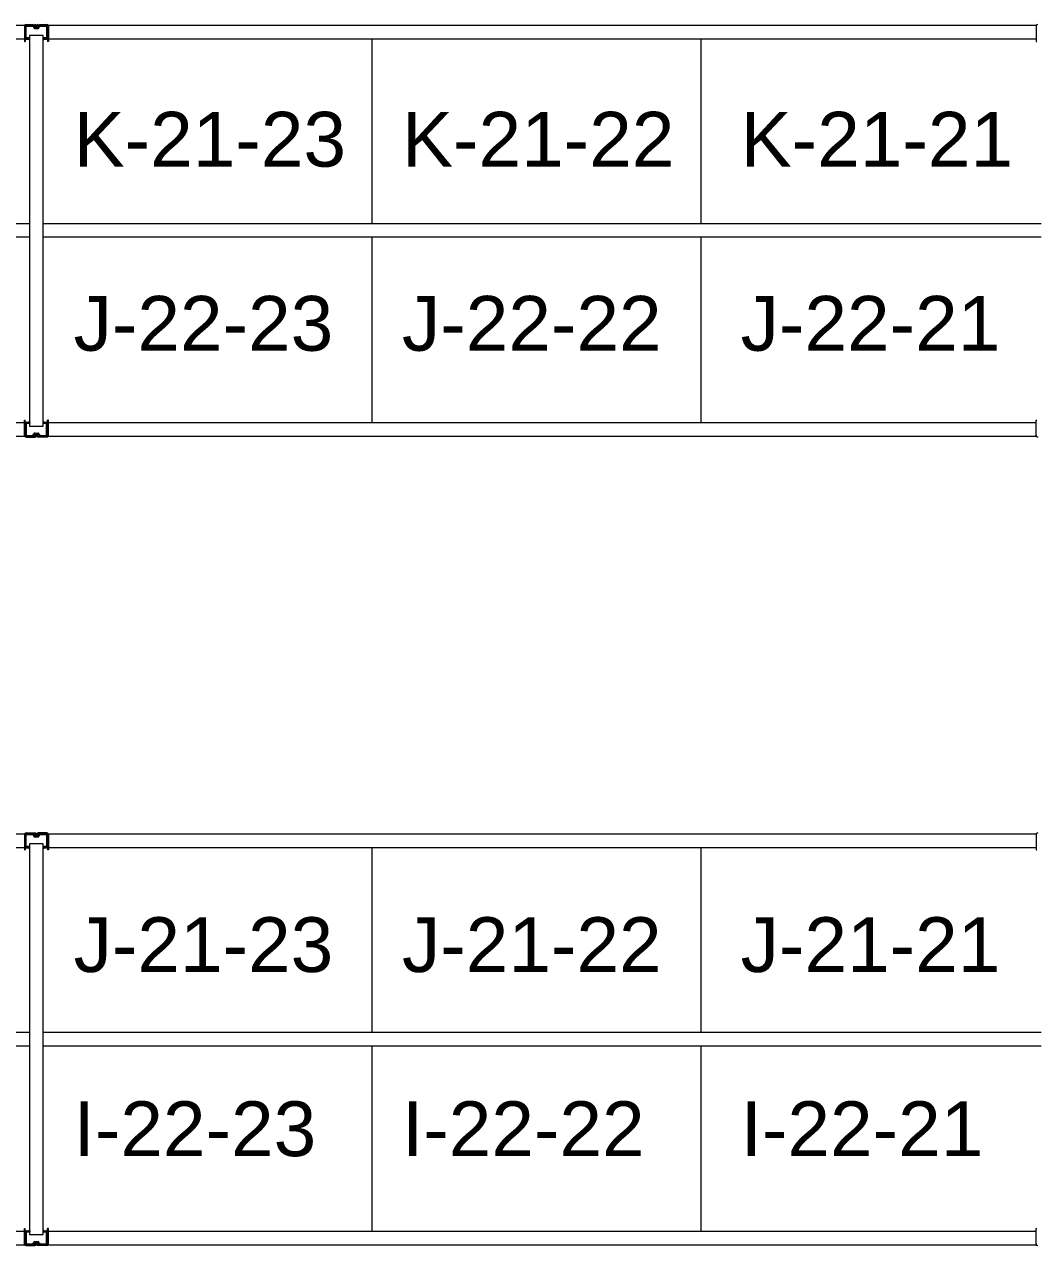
# Model space of a CAD drawing. Header units: inches. Extents: x 2743 to 10591, y -1604 to 5792.
# Drawn here: x 7399.8 to 7547.5, y 4339.9 to 4518.1 of the extents above; entities that cross this region are included whole.
import ezdxf

# ---------------------------------------------------------------- set-up
doc = ezdxf.new("R2010")
doc.units = ezdxf.units.IN
doc.header["$LTSCALE"] = 0.1875
doc.header["$MEASUREMENT"] = 0
for name, color, linetype, lineweight in [('22 Dimension', 7, 'Continuous', 5), ('32 Echelle', 160, 'Continuous', 15), ('33 Poutre', 30, 'Continuous', 15)]:
    doc.layers.add(name, color=color, linetype=linetype, lineweight=lineweight)
doc.styles.add('arial', font='')
doc.styles.get('arial').set_extended_font_data('Arial')

msp = doc.modelspace()

# ---------------------------------------------------------------- hatches: boundary and pattern name
at = {"layer": '32 Echelle'}
for points in [[(7400.52284, 4515.81503), (7400.52284, 4516.00253), (7400.33534, 4516.00253)], [(7400.52284, 4515.81503), (7400.52284, 4516.00253), (7400.33534, 4516.00253)], [(7402.52284, 4515.81503), (7402.52284, 4516.00253), (7402.71034, 4516.00253)], [(7402.52284, 4515.81503), (7402.52284, 4516.00253), (7402.71034, 4516.00253)], [(7400.52284, 4460.19003), (7400.52284, 4460.00253), (7400.33534, 4460.00253)], [(7400.52284, 4460.19003), (7400.52284, 4460.00253), (7400.33534, 4460.00253)], [(7402.52284, 4460.19003), (7402.52284, 4460.00253), (7402.71034, 4460.00253)], [(7402.52284, 4460.19003), (7402.52284, 4460.00253), (7402.71034, 4460.00253)], [(7400.52284, 4397.81503), (7400.52284, 4398.00253), (7400.33534, 4398.00253)], [(7400.52284, 4397.81503), (7400.52284, 4398.00253), (7400.33534, 4398.00253)], [(7402.52284, 4397.81503), (7402.52284, 4398.00253), (7402.71034, 4398.00253)], [(7402.52284, 4397.81503), (7402.52284, 4398.00253), (7402.71034, 4398.00253)], [(7400.52284, 4342.19003), (7400.52284, 4342.00253), (7400.33534, 4342.00253)], [(7400.52284, 4342.19003), (7400.52284, 4342.00253), (7400.33534, 4342.00253)], [(7402.52284, 4342.19003), (7402.52284, 4342.00253), (7402.71034, 4342.00253)], [(7402.52284, 4342.19003), (7402.52284, 4342.00253), (7402.71034, 4342.00253)]]:
    msp.add_hatch(color=256, dxfattribs=at).paths.add_polyline_path(points)

# ---------------------------------------------------------------- linework, layer by layer
at = {"layer": '22 Dimension'}
for p, q in [((7450.52284, 4489.00253), (7450.52284, 4516.00253)), ((7498.52284, 4489.00253), (7498.52284, 4516.00253)), ((7400.52284, 4489.00253), (7254.89784, 4489.00253)), ((7548.14784, 4489.00253), (7402.52284, 4489.00253)), ((7400.52284, 4487.08616), (7254.89784, 4487.08616)), ((7548.14784, 4487.08616), (7402.52284, 4487.08616)), ((7450.52284, 4460.00253), (7450.52284, 4487.08616)), ((7498.52284, 4460.00253), (7498.52284, 4487.08616)), ((7450.52284, 4371.00253), (7450.52284, 4398.00253)), ((7498.52284, 4371.00253), (7498.52284, 4398.00253)), ((7400.52284, 4371.00253), (7254.89784, 4371.00253)), ((7548.14784, 4371.00253), (7402.52284, 4371.00253)), ((7400.52284, 4369.00253), (7254.89784, 4369.00253)), ((7548.14784, 4369.00253), (7402.52284, 4369.00253)), ((7450.52284, 4342.00253), (7450.52284, 4369.00253)), ((7498.52284, 4342.00253), (7498.52284, 4369.00253))]:
    msp.add_line(p, q, dxfattribs=at)
at = {"layer": '32 Echelle', "linetype": 'Continuous', "lineweight": 25}
for p, q in [((7399.89788, 4517.81878), (7399.89788, 4516.18628)), ((7399.89788, 4517.81878), (7399.89788, 4516.18628)), ((7399.98788, 4516.18628), (7399.98788, 4517.81878)), ((7399.98788, 4516.18628), (7399.98788, 4517.81878)), ((7401.01047, 4518.00253), (7400.08163, 4518.00253)), ((7401.01047, 4518.00253), (7400.08163, 4518.00253)), ((7400.08163, 4517.91253), (7401.01047, 4517.91253)), ((7400.08163, 4517.91253), (7401.01047, 4517.91253)), ((7401.10012, 4517.84619), (7401.14403, 4517.70256)), ((7401.10012, 4517.84619), (7401.14403, 4517.70256)), ((7401.2301, 4517.72887), (7401.18619, 4517.8725)), ((7401.2301, 4517.72887), (7401.18619, 4517.8725)), ((7401.72592, 4517.66253), (7401.31975, 4517.66253)), ((7401.72592, 4517.66253), (7401.31975, 4517.66253)), ((7401.31975, 4517.57253), (7401.72592, 4517.57253)), ((7401.31975, 4517.57253), (7401.72592, 4517.57253)), ((7401.85949, 4517.8725), (7401.81557, 4517.72887)), ((7401.85949, 4517.8725), (7401.81557, 4517.72887)), ((7401.90164, 4517.70256), (7401.94555, 4517.84619)), ((7401.90164, 4517.70256), (7401.94555, 4517.84619)), ((7402.96404, 4518.00253), (7402.03521, 4518.00253)), ((7402.96404, 4518.00253), (7402.03521, 4518.00253)), ((7402.03521, 4517.91253), (7402.96404, 4517.91253)), ((7402.03521, 4517.91253), (7402.96404, 4517.91253)), ((7403.05779, 4517.81878), (7403.05779, 4516.18628)), ((7403.05779, 4517.81878), (7403.05779, 4516.18628)), ((7403.14779, 4516.18628), (7403.14779, 4517.81878)), ((7403.14779, 4516.18628), (7403.14779, 4517.81878)), ((7400.49788, 4516.09253), (7400.08163, 4516.09253)), ((7400.49788, 4516.09253), (7400.08163, 4516.09253)), ((7400.08163, 4516.00253), (7400.49788, 4516.00253)), ((7400.08163, 4516.00253), (7400.49788, 4516.00253)), ((7400.49788, 4516.00253), (7400.49788, 4516.09253)), ((7400.49788, 4516.00253), (7400.49788, 4516.09253)), ((7402.96404, 4516.09253), (7402.54779, 4516.09253)), ((7402.54779, 4516.09253), (7402.54779, 4516.00253)), ((7402.96404, 4516.09253), (7402.54779, 4516.09253)), ((7402.54779, 4516.09253), (7402.54779, 4516.00253)), ((7402.54779, 4516.00253), (7402.96404, 4516.00253)), ((7402.54779, 4516.00253), (7402.96404, 4516.00253)), ((7399.89788, 4458.18628), (7399.89788, 4459.81878)), ((7399.89788, 4458.18628), (7399.89788, 4459.81878)), ((7399.98788, 4459.81878), (7399.98788, 4458.18628)), ((7399.98788, 4459.81878), (7399.98788, 4458.18628)), ((7400.08163, 4460.00253), (7400.49788, 4460.00253)), ((7400.08163, 4460.00253), (7400.49788, 4460.00253)), ((7400.49788, 4459.91253), (7400.08163, 4459.91253)), ((7400.49788, 4459.91253), (7400.08163, 4459.91253)), ((7400.49788, 4460.00253), (7400.49788, 4459.91253)), ((7400.49788, 4460.00253), (7400.49788, 4459.91253)), ((7402.54779, 4460.00253), (7402.96404, 4460.00253)), ((7402.54779, 4459.91253), (7402.54779, 4460.00253)), ((7402.54779, 4460.00253), (7402.96404, 4460.00253)), ((7402.54779, 4459.91253), (7402.54779, 4460.00253)), ((7402.96404, 4459.91253), (7402.54779, 4459.91253)), ((7402.96404, 4459.91253), (7402.54779, 4459.91253)), ((7403.05779, 4458.18628), (7403.05779, 4459.81878)), ((7403.05779, 4458.18628), (7403.05779, 4459.81878)), ((7403.14779, 4459.81878), (7403.14779, 4458.18628)), ((7403.14779, 4459.81878), (7403.14779, 4458.18628)), ((7400.08163, 4458.09253), (7401.01047, 4458.09253)), ((7400.08163, 4458.09253), (7401.01047, 4458.09253)), ((7401.01047, 4458.00253), (7400.08163, 4458.00253)), ((7401.01047, 4458.00253), (7400.08163, 4458.00253)), ((7401.10012, 4458.15887), (7401.14403, 4458.3025)), ((7401.10012, 4458.15887), (7401.14403, 4458.3025)), ((7401.2301, 4458.27619), (7401.18619, 4458.13256)), ((7401.2301, 4458.27619), (7401.18619, 4458.13256)), ((7401.31975, 4458.43253), (7401.72592, 4458.43253)), ((7401.31975, 4458.43253), (7401.72592, 4458.43253)), ((7401.72592, 4458.34253), (7401.31975, 4458.34253)), ((7401.72592, 4458.34253), (7401.31975, 4458.34253)), ((7401.85949, 4458.13256), (7401.81557, 4458.27619)), ((7401.85949, 4458.13256), (7401.81557, 4458.27619)), ((7401.90164, 4458.3025), (7401.94555, 4458.15887)), ((7401.90164, 4458.3025), (7401.94555, 4458.15887)), ((7402.03521, 4458.09253), (7402.96404, 4458.09253)), ((7402.03521, 4458.09253), (7402.96404, 4458.09253)), ((7402.96404, 4458.00253), (7402.03521, 4458.00253)), ((7402.96404, 4458.00253), (7402.03521, 4458.00253)), ((7399.89788, 4399.81878), (7399.89788, 4398.18628)), ((7399.89788, 4399.81878), (7399.89788, 4398.18628)), ((7399.98788, 4398.18628), (7399.98788, 4399.81878)), ((7399.98788, 4398.18628), (7399.98788, 4399.81878)), ((7401.01047, 4400.00253), (7400.08163, 4400.00253)), ((7401.01047, 4400.00253), (7400.08163, 4400.00253)), ((7400.08163, 4399.91253), (7401.01047, 4399.91253)), ((7400.08163, 4399.91253), (7401.01047, 4399.91253)), ((7401.10012, 4399.84619), (7401.14403, 4399.70256)), ((7401.10012, 4399.84619), (7401.14403, 4399.70256)), ((7401.2301, 4399.72887), (7401.18619, 4399.8725)), ((7401.2301, 4399.72887), (7401.18619, 4399.8725)), ((7401.72592, 4399.66253), (7401.31975, 4399.66253)), ((7401.72592, 4399.66253), (7401.31975, 4399.66253)), ((7401.31975, 4399.57253), (7401.72592, 4399.57253)), ((7401.31975, 4399.57253), (7401.72592, 4399.57253)), ((7401.85949, 4399.8725), (7401.81557, 4399.72887)), ((7401.85949, 4399.8725), (7401.81557, 4399.72887)), ((7401.90164, 4399.70256), (7401.94555, 4399.84619)), ((7401.90164, 4399.70256), (7401.94555, 4399.84619)), ((7402.96404, 4400.00253), (7402.03521, 4400.00253)), ((7402.96404, 4400.00253), (7402.03521, 4400.00253)), ((7402.03521, 4399.91253), (7402.96404, 4399.91253)), ((7402.03521, 4399.91253), (7402.96404, 4399.91253)), ((7403.05779, 4399.81878), (7403.05779, 4398.18628)), ((7403.05779, 4399.81878), (7403.05779, 4398.18628)), ((7403.14779, 4398.18628), (7403.14779, 4399.81878)), ((7403.14779, 4398.18628), (7403.14779, 4399.81878)), ((7400.49788, 4398.09253), (7400.08163, 4398.09253)), ((7400.49788, 4398.09253), (7400.08163, 4398.09253)), ((7400.08163, 4398.00253), (7400.49788, 4398.00253)), ((7400.08163, 4398.00253), (7400.49788, 4398.00253)), ((7400.49788, 4398.00253), (7400.49788, 4398.09253)), ((7400.49788, 4398.00253), (7400.49788, 4398.09253)), ((7402.96404, 4398.09253), (7402.54779, 4398.09253)), ((7402.54779, 4398.09253), (7402.54779, 4398.00253)), ((7402.96404, 4398.09253), (7402.54779, 4398.09253)), ((7402.54779, 4398.09253), (7402.54779, 4398.00253)), ((7402.54779, 4398.00253), (7402.96404, 4398.00253)), ((7402.54779, 4398.00253), (7402.96404, 4398.00253)), ((7400.08163, 4342.00253), (7400.49788, 4342.00253)), ((7400.08163, 4342.00253), (7400.49788, 4342.00253)), ((7400.49788, 4341.91253), (7400.08163, 4341.91253)), ((7400.49788, 4341.91253), (7400.08163, 4341.91253)), ((7400.49788, 4342.00253), (7400.49788, 4341.91253)), ((7400.49788, 4342.00253), (7400.49788, 4341.91253)), ((7402.54779, 4342.00253), (7402.96404, 4342.00253)), ((7402.54779, 4341.91253), (7402.54779, 4342.00253)), ((7402.54779, 4342.00253), (7402.96404, 4342.00253)), ((7402.54779, 4341.91253), (7402.54779, 4342.00253)), ((7402.96404, 4341.91253), (7402.54779, 4341.91253)), ((7402.96404, 4341.91253), (7402.54779, 4341.91253)), ((7399.89788, 4340.18628), (7399.89788, 4341.81878)), ((7399.89788, 4340.18628), (7399.89788, 4341.81878)), ((7399.98788, 4341.81878), (7399.98788, 4340.18628)), ((7399.98788, 4341.81878), (7399.98788, 4340.18628)), ((7401.10012, 4340.15887), (7401.14403, 4340.3025)), ((7401.10012, 4340.15887), (7401.14403, 4340.3025)), ((7401.2301, 4340.27619), (7401.18619, 4340.13256)), ((7401.2301, 4340.27619), (7401.18619, 4340.13256)), ((7401.31975, 4340.43253), (7401.72592, 4340.43253)), ((7401.31975, 4340.43253), (7401.72592, 4340.43253)), ((7401.72592, 4340.34253), (7401.31975, 4340.34253)), ((7401.72592, 4340.34253), (7401.31975, 4340.34253)), ((7401.85949, 4340.13256), (7401.81557, 4340.27619)), ((7401.85949, 4340.13256), (7401.81557, 4340.27619)), ((7401.90164, 4340.3025), (7401.94555, 4340.15887)), ((7401.90164, 4340.3025), (7401.94555, 4340.15887)), ((7403.05779, 4340.18628), (7403.05779, 4341.81878)), ((7403.05779, 4340.18628), (7403.05779, 4341.81878)), ((7403.14779, 4341.81878), (7403.14779, 4340.18628)), ((7403.14779, 4341.81878), (7403.14779, 4340.18628)), ((7400.08163, 4340.09253), (7401.01047, 4340.09253)), ((7400.08163, 4340.09253), (7401.01047, 4340.09253)), ((7401.01047, 4340.00253), (7400.08163, 4340.00253)), ((7401.01047, 4340.00253), (7400.08163, 4340.00253)), ((7402.03521, 4340.09253), (7402.96404, 4340.09253)), ((7402.03521, 4340.09253), (7402.96404, 4340.09253)), ((7402.96404, 4340.00253), (7402.03521, 4340.00253)), ((7402.96404, 4340.00253), (7402.03521, 4340.00253))]:
    msp.add_line(p, q, dxfattribs=at)
at = {"layer": '32 Echelle'}
for p, q in [((7400.52284, 4516.00253), (7400.33534, 4516.00253)), ((7400.52284, 4515.81503), (7400.33534, 4516.00253)), ((7400.52284, 4516.00253), (7400.33534, 4516.00253)), ((7400.52284, 4515.81503), (7400.33534, 4516.00253)), ((7402.52284, 4516.50253), (7400.52284, 4516.50253)), ((7400.52284, 4516.50253), (7400.52284, 4459.50253)), ((7402.52284, 4516.50253), (7400.52284, 4516.50253)), ((7400.52284, 4516.50253), (7400.52284, 4459.50253)), ((7400.52284, 4515.81503), (7400.52284, 4516.00253)), ((7400.52284, 4515.81503), (7400.52284, 4516.00253)), ((7402.52284, 4459.50253), (7402.52284, 4516.50253)), ((7402.52284, 4459.50253), (7402.52284, 4516.50253)), ((7402.52284, 4516.00253), (7402.71034, 4516.00253)), ((7402.52284, 4515.81503), (7402.52284, 4516.00253)), ((7402.52284, 4515.81503), (7402.71034, 4516.00253)), ((7402.52284, 4516.00253), (7402.71034, 4516.00253)), ((7402.52284, 4515.81503), (7402.52284, 4516.00253)), ((7402.52284, 4515.81503), (7402.71034, 4516.00253)), ((7400.52284, 4460.19003), (7400.33534, 4460.00253)), ((7400.52284, 4460.19003), (7400.33534, 4460.00253)), ((7400.52284, 4460.00253), (7400.33534, 4460.00253)), ((7400.52284, 4460.00253), (7400.33534, 4460.00253)), ((7400.52284, 4460.19003), (7400.52284, 4460.00253)), ((7400.52284, 4460.19003), (7400.52284, 4460.00253)), ((7402.52284, 4460.19003), (7402.52284, 4460.00253)), ((7402.52284, 4460.19003), (7402.71034, 4460.00253)), ((7402.52284, 4460.19003), (7402.52284, 4460.00253)), ((7402.52284, 4460.19003), (7402.71034, 4460.00253)), ((7402.52284, 4460.00253), (7402.71034, 4460.00253)), ((7402.52284, 4460.00253), (7402.71034, 4460.00253)), ((7400.52284, 4459.50253), (7402.52284, 4459.50253)), ((7400.52284, 4459.50253), (7402.52284, 4459.50253)), ((7400.52284, 4398.00253), (7400.33534, 4398.00253)), ((7400.52284, 4397.81503), (7400.33534, 4398.00253)), ((7400.52284, 4398.00253), (7400.33534, 4398.00253)), ((7400.52284, 4397.81503), (7400.33534, 4398.00253)), ((7402.52284, 4398.50253), (7400.52284, 4398.50253)), ((7400.52284, 4398.50253), (7400.52284, 4341.50253)), ((7402.52284, 4398.50253), (7400.52284, 4398.50253)), ((7400.52284, 4398.50253), (7400.52284, 4341.50253)), ((7400.52284, 4397.81503), (7400.52284, 4398.00253)), ((7400.52284, 4397.81503), (7400.52284, 4398.00253)), ((7402.52284, 4341.50253), (7402.52284, 4398.50253)), ((7402.52284, 4341.50253), (7402.52284, 4398.50253)), ((7402.52284, 4398.00253), (7402.71034, 4398.00253)), ((7402.52284, 4397.81503), (7402.52284, 4398.00253)), ((7402.52284, 4397.81503), (7402.71034, 4398.00253)), ((7402.52284, 4398.00253), (7402.71034, 4398.00253)), ((7402.52284, 4397.81503), (7402.52284, 4398.00253)), ((7402.52284, 4397.81503), (7402.71034, 4398.00253)), ((7400.52284, 4342.19003), (7400.33534, 4342.00253)), ((7400.52284, 4342.19003), (7400.33534, 4342.00253)), ((7400.52284, 4342.00253), (7400.33534, 4342.00253)), ((7400.52284, 4342.00253), (7400.33534, 4342.00253)), ((7400.52284, 4342.19003), (7400.52284, 4342.00253)), ((7400.52284, 4342.19003), (7400.52284, 4342.00253)), ((7402.52284, 4342.19003), (7402.52284, 4342.00253)), ((7402.52284, 4342.19003), (7402.71034, 4342.00253)), ((7402.52284, 4342.19003), (7402.52284, 4342.00253)), ((7402.52284, 4342.19003), (7402.71034, 4342.00253)), ((7402.52284, 4342.00253), (7402.71034, 4342.00253)), ((7402.52284, 4342.00253), (7402.71034, 4342.00253)), ((7400.52284, 4341.50253), (7402.52284, 4341.50253)), ((7400.52284, 4341.50253), (7402.52284, 4341.50253))]:
    msp.add_line(p, q, dxfattribs=at)
at = {"layer": '32 Echelle', "linetype": 'Continuous', "lineweight": 25}
for centre, radius, start, end in [((7400.08163, 4517.81878), 0.18375, 90, 180), ((7400.08163, 4517.81878), 0.18375, 90, 180), ((7400.08163, 4517.81878), 0.09375, 90, 180), ((7400.08163, 4517.81878), 0.09375, 90, 180), ((7401.01047, 4517.81878), 0.18375, 17, 90), ((7401.01047, 4517.81878), 0.18375, 17, 90), ((7401.01047, 4517.81878), 0.09375, 17, 90), ((7401.01047, 4517.81878), 0.09375, 17, 90), ((7401.31975, 4517.75628), 0.18375, 197, 270), ((7401.31975, 4517.75628), 0.18375, 197, 270), ((7401.31975, 4517.75628), 0.09375, 197, 270), ((7401.31975, 4517.75628), 0.09375, 197, 270), ((7401.72592, 4517.75628), 0.09375, 270, 343), ((7401.72592, 4517.75628), 0.09375, 270, 343), ((7401.72592, 4517.75628), 0.18375, 270, 343), ((7401.72592, 4517.75628), 0.18375, 270, 343), ((7402.03521, 4517.81878), 0.18375, 90, 163), ((7402.03521, 4517.81878), 0.18375, 90, 163), ((7402.03521, 4517.81878), 0.09375, 90, 163), ((7402.03521, 4517.81878), 0.09375, 90, 163), ((7402.96404, 4517.81878), 0.18375, 0, 90), ((7402.96404, 4517.81878), 0.18375, 0, 90), ((7402.96404, 4517.81878), 0.09375, 0, 90), ((7402.96404, 4517.81878), 0.09375, 0, 90), ((7400.08163, 4516.18628), 0.18375, 180, 270), ((7400.08163, 4516.18628), 0.18375, 180, 270), ((7400.08163, 4516.18628), 0.09375, 180, 270), ((7400.08163, 4516.18628), 0.09375, 180, 270), ((7402.96404, 4516.18628), 0.09375, 270, 0), ((7402.96404, 4516.18628), 0.18375, 270, 0), ((7402.96404, 4516.18628), 0.09375, 270, 0), ((7402.96404, 4516.18628), 0.18375, 270, 0), ((7400.08163, 4459.81878), 0.18375, 90, 180), ((7400.08163, 4459.81878), 0.18375, 90, 180), ((7400.08163, 4459.81878), 0.09375, 90, 180), ((7400.08163, 4459.81878), 0.09375, 90, 180), ((7402.96404, 4459.81878), 0.18375, 0, 90), ((7402.96404, 4459.81878), 0.18375, 0, 90), ((7402.96404, 4459.81878), 0.09375, 0, 90), ((7402.96404, 4459.81878), 0.09375, 0, 90), ((7400.08163, 4458.18628), 0.18375, 180, 270), ((7400.08163, 4458.18628), 0.18375, 180, 270), ((7400.08163, 4458.18628), 0.09375, 180, 270), ((7400.08163, 4458.18628), 0.09375, 180, 270), ((7401.01047, 4458.18628), 0.09375, 270, 343), ((7401.01047, 4458.18628), 0.09375, 270, 343), ((7401.01047, 4458.18628), 0.18375, 270, 343), ((7401.01047, 4458.18628), 0.18375, 270, 343), ((7401.31975, 4458.24878), 0.18375, 90, 163), ((7401.31975, 4458.24878), 0.18375, 90, 163), ((7401.31975, 4458.24878), 0.09375, 90, 163), ((7401.31975, 4458.24878), 0.09375, 90, 163), ((7401.72592, 4458.24878), 0.18375, 17, 90), ((7401.72592, 4458.24878), 0.18375, 17, 90), ((7401.72592, 4458.24878), 0.09375, 17, 90), ((7401.72592, 4458.24878), 0.09375, 17, 90), ((7402.03521, 4458.18628), 0.18375, 197, 270), ((7402.03521, 4458.18628), 0.18375, 197, 270), ((7402.03521, 4458.18628), 0.09375, 197, 270), ((7402.03521, 4458.18628), 0.09375, 197, 270), ((7402.96404, 4458.18628), 0.09375, 270, 0), ((7402.96404, 4458.18628), 0.18375, 270, 0), ((7402.96404, 4458.18628), 0.09375, 270, 0), ((7402.96404, 4458.18628), 0.18375, 270, 0), ((7400.08163, 4399.81878), 0.18375, 90, 180), ((7400.08163, 4399.81878), 0.18375, 90, 180), ((7400.08163, 4399.81878), 0.09375, 90, 180), ((7400.08163, 4399.81878), 0.09375, 90, 180), ((7401.01047, 4399.81878), 0.18375, 17, 90), ((7401.01047, 4399.81878), 0.18375, 17, 90), ((7401.01047, 4399.81878), 0.09375, 17, 90), ((7401.01047, 4399.81878), 0.09375, 17, 90), ((7401.31975, 4399.75628), 0.18375, 197, 270), ((7401.31975, 4399.75628), 0.18375, 197, 270), ((7401.31975, 4399.75628), 0.09375, 197, 270), ((7401.31975, 4399.75628), 0.09375, 197, 270), ((7401.72592, 4399.75628), 0.09375, 270, 343), ((7401.72592, 4399.75628), 0.09375, 270, 343), ((7401.72592, 4399.75628), 0.18375, 270, 343), ((7401.72592, 4399.75628), 0.18375, 270, 343), ((7402.03521, 4399.81878), 0.18375, 90, 163), ((7402.03521, 4399.81878), 0.18375, 90, 163), ((7402.03521, 4399.81878), 0.09375, 90, 163), ((7402.03521, 4399.81878), 0.09375, 90, 163), ((7402.96404, 4399.81878), 0.18375, 0, 90), ((7402.96404, 4399.81878), 0.18375, 0, 90), ((7402.96404, 4399.81878), 0.09375, 0, 90), ((7402.96404, 4399.81878), 0.09375, 0, 90), ((7400.08163, 4398.18628), 0.18375, 180, 270), ((7400.08163, 4398.18628), 0.18375, 180, 270), ((7400.08163, 4398.18628), 0.09375, 180, 270), ((7400.08163, 4398.18628), 0.09375, 180, 270), ((7402.96404, 4398.18628), 0.09375, 270, 0), ((7402.96404, 4398.18628), 0.18375, 270, 0), ((7402.96404, 4398.18628), 0.09375, 270, 0), ((7402.96404, 4398.18628), 0.18375, 270, 0), ((7400.08163, 4341.81878), 0.18375, 90, 180), ((7400.08163, 4341.81878), 0.18375, 90, 180), ((7400.08163, 4341.81878), 0.09375, 90, 180), ((7400.08163, 4341.81878), 0.09375, 90, 180), ((7402.96404, 4341.81878), 0.18375, 0, 90), ((7402.96404, 4341.81878), 0.18375, 0, 90), ((7402.96404, 4341.81878), 0.09375, 0, 90), ((7402.96404, 4341.81878), 0.09375, 0, 90), ((7400.08163, 4340.18628), 0.18375, 180, 270), ((7400.08163, 4340.18628), 0.18375, 180, 270), ((7400.08163, 4340.18628), 0.09375, 180, 270), ((7400.08163, 4340.18628), 0.09375, 180, 270), ((7401.01047, 4340.18628), 0.09375, 270, 343), ((7401.01047, 4340.18628), 0.09375, 270, 343), ((7401.01047, 4340.18628), 0.18375, 270, 343), ((7401.01047, 4340.18628), 0.18375, 270, 343), ((7401.31975, 4340.24878), 0.18375, 90, 163), ((7401.31975, 4340.24878), 0.18375, 90, 163), ((7401.31975, 4340.24878), 0.09375, 90, 163), ((7401.31975, 4340.24878), 0.09375, 90, 163), ((7401.72592, 4340.24878), 0.18375, 17, 90), ((7401.72592, 4340.24878), 0.18375, 17, 90), ((7401.72592, 4340.24878), 0.09375, 17, 90), ((7401.72592, 4340.24878), 0.09375, 17, 90), ((7402.03521, 4340.18628), 0.18375, 197, 270), ((7402.03521, 4340.18628), 0.18375, 197, 270), ((7402.03521, 4340.18628), 0.09375, 197, 270), ((7402.03521, 4340.18628), 0.09375, 197, 270), ((7402.96404, 4340.18628), 0.09375, 270, 0), ((7402.96404, 4340.18628), 0.18375, 270, 0), ((7402.96404, 4340.18628), 0.09375, 270, 0), ((7402.96404, 4340.18628), 0.18375, 270, 0)]:
    msp.add_arc(centre, radius, start, end, dxfattribs=at)
at = {"layer": '33 Poutre'}
for p, q in [((7255.64784, 4518.00253), (7399.77284, 4518.00253)), ((7399.77284, 4518.00253), (7399.77284, 4516.00253)), ((7399.77284, 4517.87753), (7399.77284, 4515.62153)), ((7399.89184, 4517.87753), (7399.89184, 4515.62153)), ((7401.27884, 4518.00253), (7400.01684, 4518.00253)), ((7401.40384, 4517.66253), (7401.40384, 4517.87753)), ((7401.40384, 4517.66253), (7401.52284, 4517.66253)), ((7401.52284, 4517.66253), (7401.52284, 4517.87753)), ((7401.52284, 4517.66253), (7401.52284, 4517.87753)), ((7401.64184, 4517.66253), (7401.52284, 4517.66253)), ((7401.64184, 4517.66253), (7401.64184, 4517.87753)), ((7401.76684, 4518.00253), (7403.02884, 4518.00253)), ((7403.15384, 4517.87753), (7403.15384, 4515.62153)), ((7403.27284, 4518.00253), (7547.39784, 4518.00253)), ((7403.27284, 4518.00253), (7403.27284, 4516.00253)), ((7403.27284, 4517.87753), (7403.27284, 4515.62153)), ((7547.39784, 4518.00253), (7547.39784, 4516.00253)), ((7547.39784, 4517.87753), (7547.39784, 4515.62153)), ((7255.64784, 4516.00253), (7399.77284, 4516.00253)), ((7399.77284, 4515.62153), (7399.89184, 4515.62153)), ((7403.27284, 4515.62153), (7403.15384, 4515.62153)), ((7403.27284, 4516.00253), (7547.39784, 4516.00253)), ((7547.39784, 4515.62153), (7547.51684, 4515.62153)), ((7255.64784, 4460.00253), (7399.77284, 4460.00253)), ((7399.77284, 4458.12753), (7399.77284, 4460.38353)), ((7399.77284, 4460.38353), (7399.89184, 4460.38353)), ((7399.77284, 4458.00253), (7399.77284, 4460.00253)), ((7399.89184, 4458.12753), (7399.89184, 4460.38353)), ((7403.27284, 4460.38353), (7403.15384, 4460.38353)), ((7403.15384, 4458.12753), (7403.15384, 4460.38353)), ((7403.27284, 4458.12753), (7403.27284, 4460.38353)), ((7403.27284, 4460.00253), (7547.39784, 4460.00253)), ((7403.27284, 4458.00253), (7403.27284, 4460.00253)), ((7547.39784, 4458.12753), (7547.39784, 4460.38353)), ((7547.39784, 4460.38353), (7547.51684, 4460.38353)), ((7547.39784, 4458.00253), (7547.39784, 4460.00253)), ((7255.64784, 4458.00253), (7399.77284, 4458.00253)), ((7401.27884, 4458.00253), (7400.01684, 4458.00253)), ((7400.01684, 4457.88353), (7401.27884, 4457.88353)), ((7401.40384, 4458.34253), (7401.40384, 4458.12753)), ((7401.40384, 4458.34253), (7401.52284, 4458.34253)), ((7401.52284, 4458.34253), (7401.52284, 4458.12753)), ((7401.52284, 4458.34253), (7401.52284, 4458.12753)), ((7401.64184, 4458.34253), (7401.52284, 4458.34253)), ((7401.64184, 4458.34253), (7401.64184, 4458.12753)), ((7401.76684, 4458.00253), (7403.02884, 4458.00253)), ((7403.02884, 4457.88353), (7401.76684, 4457.88353)), ((7403.27284, 4458.00253), (7547.39784, 4458.00253)), ((7255.64784, 4400.00253), (7399.77284, 4400.00253)), ((7399.77284, 4400.00253), (7399.77284, 4398.00253)), ((7399.77284, 4399.87753), (7399.77284, 4397.62153)), ((7399.89184, 4399.87753), (7399.89184, 4397.62153)), ((7400.01684, 4400.12153), (7401.27884, 4400.12153)), ((7401.27884, 4400.00253), (7400.01684, 4400.00253)), ((7401.40384, 4399.66253), (7401.40384, 4399.87753)), ((7401.40384, 4399.66253), (7401.52284, 4399.66253)), ((7401.52284, 4399.66253), (7401.52284, 4399.87753)), ((7401.52284, 4399.66253), (7401.52284, 4399.87753)), ((7401.64184, 4399.66253), (7401.52284, 4399.66253)), ((7401.64184, 4399.66253), (7401.64184, 4399.87753)), ((7403.02884, 4400.12153), (7401.76684, 4400.12153)), ((7401.76684, 4400.00253), (7403.02884, 4400.00253)), ((7403.15384, 4399.87753), (7403.15384, 4397.62153)), ((7403.27284, 4400.00253), (7547.39784, 4400.00253)), ((7403.27284, 4400.00253), (7403.27284, 4398.00253)), ((7403.27284, 4399.87753), (7403.27284, 4397.62153)), ((7547.39784, 4400.00253), (7547.39784, 4398.00253)), ((7547.39784, 4399.87753), (7547.39784, 4397.62153)), ((7255.64784, 4398.00253), (7399.77284, 4398.00253)), ((7399.77284, 4397.62153), (7399.89184, 4397.62153)), ((7403.27284, 4397.62153), (7403.15384, 4397.62153)), ((7403.27284, 4398.00253), (7547.39784, 4398.00253)), ((7547.39784, 4397.62153), (7547.51684, 4397.62153)), ((7255.64784, 4342.00253), (7399.77284, 4342.00253)), ((7399.77284, 4340.12753), (7399.77284, 4342.38353)), ((7399.77284, 4342.38353), (7399.89184, 4342.38353)), ((7399.77284, 4340.00253), (7399.77284, 4342.00253)), ((7399.89184, 4340.12753), (7399.89184, 4342.38353)), ((7403.27284, 4342.38353), (7403.15384, 4342.38353)), ((7403.15384, 4340.12753), (7403.15384, 4342.38353)), ((7403.27284, 4340.12753), (7403.27284, 4342.38353)), ((7403.27284, 4342.00253), (7547.39784, 4342.00253)), ((7403.27284, 4340.00253), (7403.27284, 4342.00253)), ((7547.39784, 4340.12753), (7547.39784, 4342.38353)), ((7547.39784, 4342.38353), (7547.51684, 4342.38353)), ((7547.39784, 4340.00253), (7547.39784, 4342.00253)), ((7401.40384, 4340.34253), (7401.40384, 4340.12753)), ((7401.40384, 4340.34253), (7401.52284, 4340.34253)), ((7401.52284, 4340.34253), (7401.52284, 4340.12753)), ((7401.52284, 4340.34253), (7401.52284, 4340.12753)), ((7401.64184, 4340.34253), (7401.52284, 4340.34253)), ((7401.64184, 4340.34253), (7401.64184, 4340.12753)), ((7255.64784, 4340.00253), (7399.77284, 4340.00253)), ((7401.27884, 4340.00253), (7400.01684, 4340.00253)), ((7400.01684, 4339.88353), (7401.27884, 4339.88353)), ((7401.76684, 4340.00253), (7403.02884, 4340.00253)), ((7403.02884, 4339.88353), (7401.76684, 4339.88353)), ((7403.27284, 4340.00253), (7547.39784, 4340.00253))]:
    msp.add_line(p, q, dxfattribs=at)
for centre, radius, start, end in [((7400.01684, 4517.87753), 0.244, 90, 180), ((7400.01684, 4517.87753), 0.125, 90, 180), ((7401.27884, 4517.87753), 0.244, 0, 90), ((7401.27884, 4517.87753), 0.125, 0, 90), ((7401.76684, 4517.87753), 0.244, 90, 180), ((7401.76684, 4517.87753), 0.125, 90, 180), ((7403.02884, 4517.87753), 0.244, 0, 90), ((7403.02884, 4517.87753), 0.125, 0, 90), ((7547.64184, 4517.87753), 0.244, 90, 180), ((7400.01684, 4458.12753), 0.244, 180, 270), ((7400.01684, 4458.12753), 0.125, 180, 270), ((7401.27884, 4458.12753), 0.125, 270, 0), ((7401.27884, 4458.12753), 0.244, 270, 0), ((7401.76684, 4458.12753), 0.244, 180, 270), ((7401.76684, 4458.12753), 0.125, 180, 270), ((7403.02884, 4458.12753), 0.244, 270, 0), ((7403.02884, 4458.12753), 0.125, 270, 0), ((7547.64184, 4458.12753), 0.244, 180, 270), ((7400.01684, 4399.87753), 0.244, 90, 180), ((7400.01684, 4399.87753), 0.125, 90, 180), ((7401.27884, 4399.87753), 0.244, 0, 90), ((7401.27884, 4399.87753), 0.125, 0, 90), ((7401.76684, 4399.87753), 0.244, 90, 180), ((7401.76684, 4399.87753), 0.125, 90, 180), ((7403.02884, 4399.87753), 0.244, 0, 90), ((7403.02884, 4399.87753), 0.125, 0, 90), ((7547.64184, 4399.87753), 0.244, 90, 180), ((7400.01684, 4340.12753), 0.244, 180, 270), ((7400.01684, 4340.12753), 0.125, 180, 270), ((7401.27884, 4340.12753), 0.125, 270, 0), ((7401.27884, 4340.12753), 0.244, 270, 0), ((7401.76684, 4340.12753), 0.244, 180, 270), ((7401.76684, 4340.12753), 0.125, 180, 270), ((7403.02884, 4340.12753), 0.244, 270, 0), ((7403.02884, 4340.12753), 0.125, 270, 0), ((7547.64184, 4340.12753), 0.244, 180, 270)]:
    msp.add_arc(centre, radius, start, end, dxfattribs=at)

# ---------------------------------------------------------------- texts
at = {"layer": '22 Dimension', "char_height": 8, "attachment_point": 1, "style": 'arial'}
for s, insert in [('{\\fArial Unicode MS|b0|i0|c0|p2;\\C8;K-21-23}', (7406.9466, 4505.36192)), ('{\\fArial Unicode MS|b0|i0|c0|p2;\\C8;K-21-22}', (7454.85997, 4505.36192)), ('{\\fArial Unicode MS|b0|i0|c0|p2;\\C8;K-21-21}', (7504.2765, 4505.36192)), ('{\\fArial Unicode MS|b0|i0|c0|p2;\\C8;J-22-23}', (7406.9466, 4478.48938)), ('{\\fArial Unicode MS|b0|i0|c0|p2;\\C8;J-22-22}', (7454.85997, 4478.48938)), ('{\\fArial Unicode MS|b0|i0|c0|p2;\\C8;J-22-21}', (7504.2765, 4478.48938)), ('{\\fArial Unicode MS|b0|i0|c0|p2;\\C8;J-21-23}', (7406.9466, 4387.80636)), ('{\\fArial Unicode MS|b0|i0|c0|p2;\\C8;J-21-22}', (7454.85997, 4387.80636)), ('{\\fArial Unicode MS|b0|i0|c0|p2;\\C8;J-21-21}', (7504.2765, 4387.80636)), ('{\\fArial Unicode MS|b0|i0|c0|p2;\\C8;I-22-23}', (7406.9466, 4360.93382)), ('{\\fArial Unicode MS|b0|i0|c0|p2;\\C8;I-22-22}', (7454.85997, 4360.93382)), ('{\\fArial Unicode MS|b0|i0|c0|p2;\\C8;I-22-21}', (7504.2765, 4360.93382))]:
    msp.add_mtext_dynamic_manual_height_columns(s, width=68.8901007, gutter_width=5, heights=[0], dxfattribs=dict(at, insert=insert))

doc.saveas('drawing.dxf')
